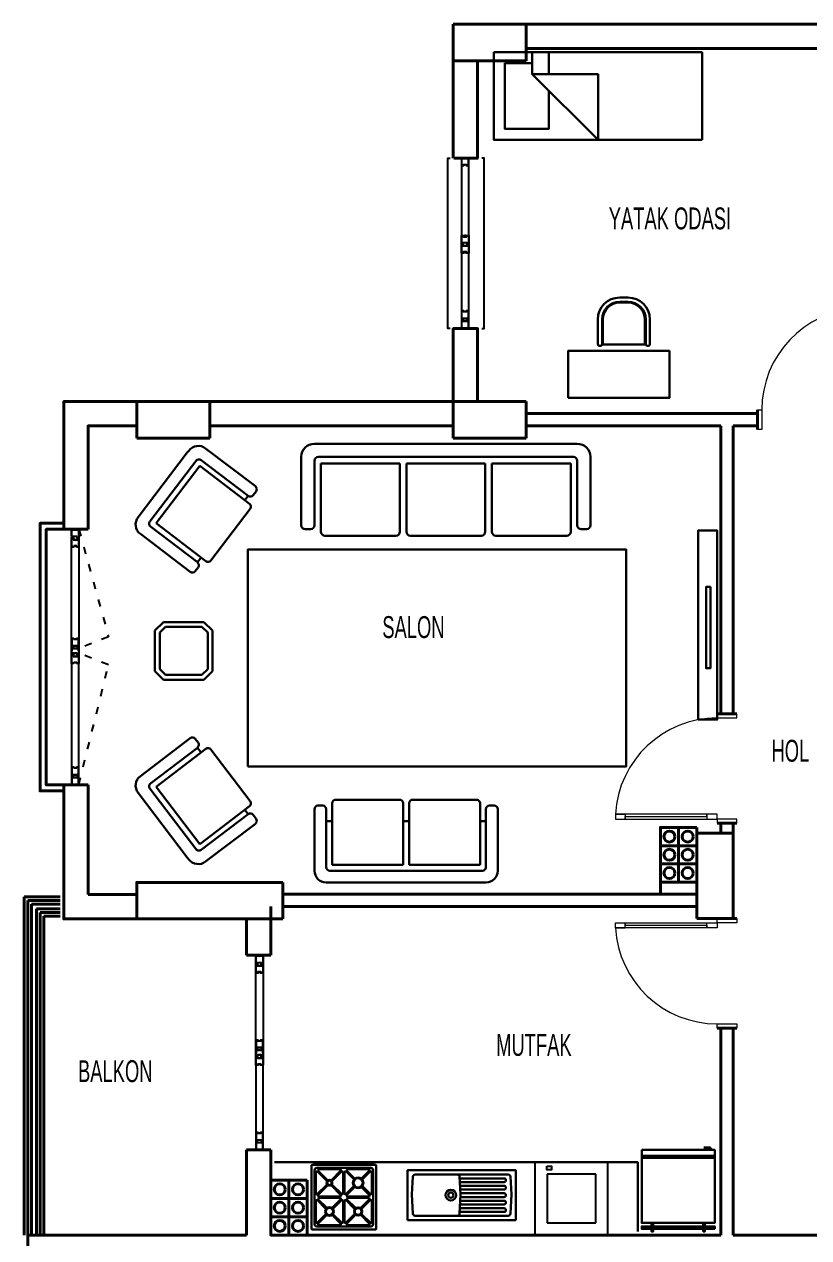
# Model space of a CAD drawing. Header units: millimetres. Extents: x 43 to 2108, y 36 to 2056.
# Drawn here: x 43 to 688, y 1054 to 2051 of the extents above; entities that cross this region are included whole.
import ezdxf

# ---------------------------------------------------------------- set-up
doc = ezdxf.new("R2010")
doc.units = ezdxf.units.MM
doc.linetypes.add('ACAD_ISO03W100', pattern=[30, 12, -18])
doc.layers.add('14_ISLAK_MEKAN_TEFRİŞ', color=134, linetype='Continuous')
for name, color, linetype, lineweight in [('duvar_40', 45, 'Continuous', 40), ('PENC_25', 74, 'Continuous', 25), ('TEF', 145, 'Continuous', 30), ('yazı', 253, 'Continuous', 20)]:
    doc.layers.add(name, color=color, linetype=linetype, lineweight=lineweight)
doc.styles.add('ARIAL', font='Arial')

# ---------------------------------------------------------------- blocks, each defined once
blk = doc.blocks.new('1')
at = {"layer": 'TEF', "linetype": 'ByBlock', "flags": 128}
for points in [[(596.611186, 1479.83696), (612.452687, 1479.83696), (612.452687, 1635.194951), (596.611186, 1635.194951)], [(606.807043, 1588.919712), (603.217009, 1588.919712), (603.217009, 1522.092138), (606.807043, 1522.092138)]]:
    blk.add_lwpolyline(points, close=True, dxfattribs=at)
blk = doc.blocks.new('a7')
at = {"layer": 'duvar_40', "linetype": 'ByBlock'}
for p, q in [((225.452687, 1286.234099), (245.452687, 1286.234099)), ((245.452687, 1126.234099), (225.452687, 1126.234099))]:
    blk.add_line(p, q, dxfattribs=at)
at = {"layer": 'PENC_25'}
for p, q in [((233.215035, 1206.064425), (233.215035, 1271.525426)), ((239.215038, 1271.525426), (239.215038, 1206.064425)), ((233.215035, 1206.064425), (233.215035, 1140.603425)), ((239.215038, 1140.603425), (239.215038, 1206.064425))]:
    blk.add_line(p, q, dxfattribs=at)
at = {"layer": 'PENC_25', "flags": 128}
for points in [[(233.215035, 1286.064425), (233.215035, 1286.064425), (239.215038, 1286.064425), (239.215038, 1286.064425)], [(239.215038, 1286.064425), (239.215038, 1278.039642), (237.715037, 1278.039642), (237.715037, 1280.039643), (233.215035, 1280.039643), (233.215035, 1286.064425), (236.215037, 1286.064425)], [(233.215035, 1271.525426), (233.215035, 1279.739643), (234.715037, 1279.739643), (234.715037, 1277.739642), (239.215038, 1277.739642), (239.215038, 1271.525426), (237.215037, 1271.525426), (237.215037, 1272.225426), (235.215037, 1272.225426), (235.215037, 1271.525426)], [(233.415035, 1271.725426), (233.415035, 1279.539643), (234.515037, 1279.539643), (234.515037, 1277.539642), (239.015038, 1277.539642), (239.015038, 1271.725426), (237.415037, 1271.725426), (237.415037, 1272.425426), (235.015037, 1272.425426), (235.015037, 1271.725426)], [(233.215035, 1216.364429), (233.215035, 1208.364426), (234.715037, 1208.364426), (234.715037, 1210.364427), (239.215038, 1210.364427), (239.215038, 1216.364429), (237.215037, 1216.364429), (237.215037, 1215.664429), (235.215037, 1215.664429), (235.215037, 1216.364429)], [(233.415035, 1216.164429), (233.415035, 1208.564426), (234.515037, 1208.564426), (234.515037, 1210.564427), (239.015038, 1210.564427), (239.015038, 1216.164429), (237.415037, 1216.164429), (237.415037, 1215.464429), (235.015037, 1215.464429), (235.015037, 1216.164429)], [(233.215035, 1195.764421), (233.215035, 1203.764425), (234.715037, 1203.764425), (234.715037, 1201.764424), (239.215038, 1201.764424), (239.215038, 1195.764421), (237.215037, 1195.764421), (237.215037, 1196.464421), (235.215037, 1196.464421), (235.215037, 1195.764421)], [(233.415035, 1195.964421), (233.415035, 1203.564425), (234.515037, 1203.564425), (234.515037, 1201.564424), (239.015038, 1201.564424), (239.015038, 1195.964421), (237.415037, 1195.964421), (237.415037, 1196.664421), (235.015037, 1196.664421), (235.015037, 1195.964421)], [(233.215035, 1140.603425), (233.215035, 1132.389207), (234.715037, 1132.389207), (234.715037, 1134.389208), (239.215038, 1134.389208), (239.215038, 1140.603425), (237.215037, 1140.603425), (237.215037, 1139.903425), (235.215037, 1139.903425), (235.215037, 1140.603425)], [(233.415035, 1140.403425), (233.415035, 1132.589207), (234.515037, 1132.589207), (234.515037, 1134.589208), (239.015038, 1134.589208), (239.015038, 1140.403425), (237.415037, 1140.403425), (237.415037, 1139.703425), (235.015037, 1139.703425), (235.015037, 1140.403425)], [(239.215038, 1126.064425), (239.215038, 1134.089208), (237.715037, 1134.089208), (237.715037, 1132.089207), (233.215035, 1132.089207), (233.215035, 1126.064425), (236.215037, 1126.064425)], [(239.015038, 1126.489205), (239.015038, 1133.889208), (237.915037, 1133.889208), (237.915037, 1131.889207), (233.415035, 1131.889207), (233.415035, 1126.489205), (235.015037, 1126.489205), (237.415037, 1126.489205)], [(233.215035, 1126.064425), (233.215035, 1126.064425), (239.215038, 1126.064425), (239.215038, 1126.064425)]]:
    blk.add_lwpolyline(points, close=True, dxfattribs=at)
for points in [[(233.415035, 1280.239643), (233.415035, 1285.639645), (235.015037, 1285.639645), (237.415037, 1285.639645), (239.015038, 1285.639645), (239.015038, 1278.239642), (237.915037, 1278.239642), (237.915037, 1280.239643)], [(233.415035, 1280.239643), (237.915037, 1280.239643)], [(239.215038, 1206.064425), (239.215038, 1210.064427), (237.715037, 1210.064427), (237.715037, 1208.064426), (233.215035, 1208.064426), (233.215035, 1206.064425)], [(239.015038, 1206.064425), (239.015038, 1209.864427), (237.915037, 1209.864427), (237.915037, 1207.864426), (233.415035, 1207.864426), (233.415035, 1206.064425)], [(239.215038, 1206.064425), (239.215038, 1202.064424), (237.715037, 1202.064424), (237.715037, 1204.064425), (233.215035, 1204.064425), (233.215035, 1206.064425)], [(239.015038, 1206.064425), (239.015038, 1202.264424), (237.915037, 1202.264424), (237.915037, 1204.264425), (233.415035, 1204.264425), (233.415035, 1206.064425)]]:
    blk.add_lwpolyline(points, dxfattribs=at)
blk = doc.blocks.new('a8')
at = {"layer": 'duvar_40', "linetype": 'ByBlock'}
for p, q in [((95.452558, 1636.219633), (75.452558, 1636.219633)), ((95.452558, 1426.219633), (75.452558, 1426.219633))]:
    blk.add_line(p, q, dxfattribs=at)
at = {"layer": 'duvar_40', "linetype": 'ByBlock', "flags": 128}
for points in [[(75.963781, 1421.219633), (55.963781, 1421.219633), (55.963781, 1641.219633), (75.963781, 1641.219633)], [(75.963781, 1426.219633), (60.963781, 1426.219633), (60.963781, 1636.219633), (75.963781, 1636.219633)]]:
    blk.add_lwpolyline(points, dxfattribs=at)
at = {"layer": 'PENC_25'}
for p, q in [((81.82334, 1636.219621), (81.82334, 1636.219621)), ((81.82334, 1636.219621), (87.823343, 1636.219621)), ((87.823343, 1636.219621), (81.82334, 1636.219621)), ((81.82334, 1630.194839), (81.82334, 1636.219621)), ((81.82334, 1636.219621), (84.823341, 1636.219621)), ((82.02334, 1630.394839), (82.02334, 1635.794841)), ((82.02334, 1635.794841), (83.623341, 1635.794841)), ((83.623341, 1635.794841), (83.623341, 1635.794841)), ((83.623341, 1635.794841), (86.023341, 1635.794841)), ((84.823341, 1636.219621), (84.823341, 1636.219621)), ((84.823341, 1636.219621), (84.823341, 1636.219621)), ((84.823341, 1636.219621), (84.823341, 1636.219621)), ((84.823341, 1636.219621), (87.823343, 1636.219621)), ((86.023341, 1635.794841), (86.023341, 1635.794841)), ((86.023341, 1635.794841), (87.623343, 1635.794841)), ((87.623343, 1635.794841), (87.623343, 1628.394838)), ((87.823343, 1636.219621), (87.823343, 1636.219621)), ((87.823343, 1636.219621), (87.823343, 1628.194838)), ((86.323341, 1630.194839), (81.82334, 1630.194839)), ((81.82334, 1621.680622), (81.82334, 1629.894839)), ((81.82334, 1629.894839), (83.323341, 1629.894839)), ((86.523341, 1630.394839), (82.02334, 1630.394839)), ((82.02334, 1621.880622), (82.02334, 1629.694839)), ((82.02334, 1629.694839), (83.123341, 1629.694839)), ((83.123341, 1629.694839), (83.123341, 1627.694838)), ((83.123341, 1627.694838), (87.623343, 1627.694838)), ((83.323341, 1629.894839), (83.323341, 1627.894838)), ((83.323341, 1627.894838), (87.823343, 1627.894838)), ((86.323341, 1628.194838), (86.323341, 1630.194839)), ((87.823343, 1628.194838), (86.323341, 1628.194838)), ((86.523341, 1628.394838), (86.523341, 1630.394839)), ((87.623343, 1628.394838), (86.523341, 1628.394838)), ((87.623343, 1627.694838), (87.623343, 1621.880622)), ((87.823343, 1627.894838), (87.823343, 1621.680622)), ((83.823341, 1621.680622), (81.82334, 1621.680622)), ((81.82334, 1536.219621), (81.82334, 1621.680622)), ((83.623341, 1621.880622), (82.02334, 1621.880622)), ((86.023341, 1622.580622), (83.623341, 1622.580622)), ((83.623341, 1622.580622), (83.623341, 1621.880622)), ((85.823341, 1622.380622), (83.823341, 1622.380622)), ((83.823341, 1622.380622), (83.823341, 1621.680622)), ((85.823341, 1621.680622), (85.823341, 1622.380622)), ((87.823343, 1621.680622), (85.823341, 1621.680622)), ((86.023341, 1621.880622), (86.023341, 1622.580622)), ((87.623343, 1621.880622), (86.023341, 1621.880622)), ((87.823343, 1621.680622), (87.823343, 1536.219621)), ((81.82334, 1546.519625), (81.82334, 1538.519622)), ((83.823341, 1546.519625), (81.82334, 1546.519625)), ((82.02334, 1546.319625), (82.02334, 1538.719622)), ((83.623341, 1546.319625), (82.02334, 1546.319625)), ((83.623341, 1545.619625), (83.623341, 1546.319625)), ((83.823341, 1545.819625), (83.823341, 1546.519625)), ((85.823341, 1545.819625), (83.823341, 1545.819625)), ((87.823343, 1546.519625), (85.823341, 1546.519625)), ((85.823341, 1546.519625), (85.823341, 1545.819625)), ((87.623343, 1546.319625), (86.023341, 1546.319625)), ((86.023341, 1546.319625), (86.023341, 1545.619625)), ((87.623343, 1540.719623), (87.623343, 1546.319625)), ((87.823343, 1540.519623), (87.823343, 1546.519625)), ((81.82334, 1538.519622), (83.323341, 1538.519622)), ((86.323341, 1538.219622), (81.82334, 1538.219622)), ((81.82334, 1538.219622), (81.82334, 1536.219621)), ((81.82334, 1534.21962), (81.82334, 1536.219621)), ((81.82334, 1536.219621), (81.82334, 1440.75862)), ((82.02334, 1538.719622), (83.123341, 1538.719622)), ((86.523341, 1538.019622), (82.02334, 1538.019622)), ((82.02334, 1538.019622), (82.02334, 1536.219621)), ((82.02334, 1534.41962), (82.02334, 1536.219621)), ((83.123341, 1538.719622), (83.123341, 1540.719623)), ((83.123341, 1540.719623), (87.623343, 1540.719623)), ((83.323341, 1538.519622), (83.323341, 1540.519623)), ((83.323341, 1540.519623), (87.823343, 1540.519623)), ((86.023341, 1545.619625), (83.623341, 1545.619625)), ((87.823343, 1540.219623), (86.323341, 1540.219623)), ((86.323341, 1540.219623), (86.323341, 1538.219622)), ((87.623343, 1540.019623), (86.523341, 1540.019623)), ((86.523341, 1540.019623), (86.523341, 1538.019622)), ((87.623343, 1536.219621), (87.623343, 1540.019623)), ((87.623343, 1536.219621), (87.623343, 1532.419619)), ((87.823343, 1536.219621), (87.823343, 1540.219623)), ((87.823343, 1536.219621), (87.823343, 1532.219619)), ((87.823343, 1440.75862), (87.823343, 1536.219621)), ((86.323341, 1534.21962), (81.82334, 1534.21962)), ((81.82334, 1525.919617), (81.82334, 1533.91962)), ((81.82334, 1533.91962), (83.323341, 1533.91962)), ((83.823341, 1525.919617), (81.82334, 1525.919617)), ((86.523341, 1534.41962), (82.02334, 1534.41962)), ((82.02334, 1526.119617), (82.02334, 1533.71962)), ((82.02334, 1533.71962), (83.123341, 1533.71962)), ((83.623341, 1526.119617), (82.02334, 1526.119617)), ((83.123341, 1533.71962), (83.123341, 1531.719619)), ((83.123341, 1531.719619), (87.623343, 1531.719619)), ((83.323341, 1533.91962), (83.323341, 1531.919619)), ((83.323341, 1531.919619), (87.823343, 1531.919619)), ((86.023341, 1526.819617), (83.623341, 1526.819617)), ((83.623341, 1526.819617), (83.623341, 1526.119617)), ((85.823341, 1526.619617), (83.823341, 1526.619617)), ((83.823341, 1526.619617), (83.823341, 1525.919617)), ((85.823341, 1525.919617), (85.823341, 1526.619617)), ((87.823343, 1525.919617), (85.823341, 1525.919617)), ((86.023341, 1526.119617), (86.023341, 1526.819617)), ((87.623343, 1526.119617), (86.023341, 1526.119617)), ((86.323341, 1532.219619), (86.323341, 1534.21962)), ((87.823343, 1532.219619), (86.323341, 1532.219619)), ((86.523341, 1532.419619), (86.523341, 1534.41962)), ((87.623343, 1532.419619), (86.523341, 1532.419619)), ((87.623343, 1531.719619), (87.623343, 1526.119617)), ((87.823343, 1531.919619), (87.823343, 1525.919617)), ((81.82334, 1440.75862), (81.82334, 1432.544403)), ((83.823341, 1440.75862), (81.82334, 1440.75862)), ((82.02334, 1440.55862), (82.02334, 1432.744403)), ((83.623341, 1440.55862), (82.02334, 1440.55862)), ((83.623341, 1439.85862), (83.623341, 1440.55862)), ((86.023341, 1439.85862), (83.623341, 1439.85862)), ((83.823341, 1440.05862), (83.823341, 1440.75862)), ((85.823341, 1440.05862), (83.823341, 1440.05862)), ((87.823343, 1440.75862), (85.823341, 1440.75862)), ((85.823341, 1440.75862), (85.823341, 1440.05862)), ((87.623343, 1440.55862), (86.023341, 1440.55862)), ((86.023341, 1440.55862), (86.023341, 1439.85862)), ((87.623343, 1434.744404), (87.623343, 1440.55862)), ((87.823343, 1434.544404), (87.823343, 1440.75862)), ((81.82334, 1432.544403), (83.323341, 1432.544403)), ((86.323341, 1432.244403), (81.82334, 1432.244403)), ((81.82334, 1432.244403), (81.82334, 1426.219621)), ((81.82334, 1426.219621), (81.82334, 1426.219621)), ((81.82334, 1426.219621), (87.823343, 1426.219621)), ((87.823343, 1426.219621), (81.82334, 1426.219621)), ((81.82334, 1426.219621), (84.823341, 1426.219621)), ((82.02334, 1432.744403), (83.123341, 1432.744403)), ((86.523341, 1432.044403), (82.02334, 1432.044403)), ((82.02334, 1432.044403), (82.02334, 1426.644401)), ((82.02334, 1426.644401), (83.623341, 1426.644401)), ((83.123341, 1432.744403), (83.123341, 1434.744404)), ((83.123341, 1434.744404), (87.623343, 1434.744404)), ((83.323341, 1432.544403), (83.323341, 1434.544404)), ((83.323341, 1434.544404), (87.823343, 1434.544404)), ((83.623341, 1426.644401), (83.623341, 1426.644401)), ((83.623341, 1426.644401), (86.023341, 1426.644401)), ((84.823341, 1426.219621), (84.823341, 1426.219621)), ((84.823341, 1426.219621), (84.823341, 1426.219621)), ((84.823341, 1426.219621), (84.823341, 1426.219621)), ((84.823341, 1426.219621), (87.823343, 1426.219621)), ((86.023341, 1426.644401), (86.023341, 1426.644401)), ((86.023341, 1426.644401), (87.623343, 1426.644401)), ((87.823343, 1434.244404), (86.323341, 1434.244404)), ((86.323341, 1434.244404), (86.323341, 1432.244403)), ((87.623343, 1434.044404), (86.523341, 1434.044404)), ((86.523341, 1434.044404), (86.523341, 1432.044403)), ((87.623343, 1426.644401), (87.623343, 1434.044404)), ((87.823343, 1426.219621), (87.823343, 1434.244404)), ((87.823343, 1426.219621), (87.823343, 1426.219621))]:
    blk.add_line(p, q, dxfattribs=at)
at = {"layer": 'PENC_25', "linetype": 'ACAD_ISO03W100', "ltscale": 0.5}
for p, q in [((87.823332, 1636.389279), (112.138518, 1547.977061)), ((112.138518, 1547.977061), (87.823332, 1538.38928)), ((112.138518, 1524.801497), (87.823332, 1534.389278)), ((87.823332, 1426.389279), (112.138518, 1524.801497))]:
    blk.add_line(p, q, dxfattribs=at)
blk = doc.blocks.new('a9')
at = {"layer": 'duvar_40', "linetype": 'ByBlock', "flags": 128}
blk.add_lwpolyline([(415.963781, 1941.219633), (395.963781, 1941.219633)], dxfattribs=at)
at = {"layer": 'PENC_25'}
for p, q in [((402.172262, 1935.24441), (402.172262, 1815.758632)), ((408.172266, 1815.758632), (408.172266, 1935.24441))]:
    blk.add_line(p, q, dxfattribs=at)
at = {"layer": 'PENC_25', "flags": 128}
for points in [[(392.963781, 1801.219633), (390.963781, 1801.219633), (390.963781, 1941.219633), (392.963781, 1941.219633)], [(418.963781, 1801.219633), (420.880747, 1801.219633), (420.880747, 1941.219633), (418.963781, 1941.219633)]]:
    blk.add_lwpolyline(points, dxfattribs=at)
for points in [[(402.172262, 1941.219633), (408.172266, 1941.219633), (408.172266, 1941.219633)], [(408.172266, 1935.24441), (408.172266, 1941.219633), (402.172262, 1941.219633), (402.172262, 1935.24441), (404.172264, 1935.24441), (404.172264, 1935.94441), (406.172264, 1935.94441), (406.172264, 1935.24441)], [(407.972266, 1935.44441), (407.972266, 1941.044413), (402.372262, 1941.044413), (402.372262, 1935.44441), (403.972264, 1935.44441), (403.972264, 1936.14441), (406.372264, 1936.14441), (406.372264, 1935.44441)], [(408.172266, 1877.58228), (408.172266, 1869.582277), (406.672264, 1869.582277), (406.672264, 1871.582278), (402.172262, 1871.582278), (402.172262, 1877.58228), (404.172264, 1877.58228), (404.172264, 1876.88228), (406.172264, 1876.88228), (406.172264, 1877.58228)], [(407.972266, 1877.38228), (407.972266, 1869.782277), (406.872264, 1869.782277), (406.872264, 1871.782278), (402.372262, 1871.782278), (402.372262, 1877.38228), (403.972264, 1877.38228), (403.972264, 1876.68228), (406.372264, 1876.68228), (406.372264, 1877.38228)], [(404.672264, 1877.78228), (404.672264, 1876.88228), (405.672264, 1876.88228), (405.672264, 1877.78228)], [(402.172262, 1863.282275), (402.172262, 1871.282278), (403.672264, 1871.282278), (403.672264, 1869.282277), (408.172266, 1869.282277), (408.172266, 1863.282275), (406.172264, 1863.282275), (406.172264, 1863.982275), (404.172264, 1863.982275), (404.172264, 1863.282275)], [(402.372262, 1863.482275), (402.372262, 1871.082278), (403.472264, 1871.082278), (403.472264, 1869.082277), (407.972266, 1869.082277), (407.972266, 1863.482275), (406.372264, 1863.482275), (406.372264, 1864.182275), (403.972264, 1864.182275), (403.972264, 1863.482275)], [(402.172262, 1815.758632), (402.172262, 1807.544415), (403.672264, 1807.544415), (403.672264, 1809.544416), (408.172266, 1809.544416), (408.172266, 1815.758632), (406.172264, 1815.758632), (406.172264, 1815.058632), (404.172264, 1815.058632), (404.172264, 1815.758632)], [(402.372262, 1815.558632), (402.372262, 1807.744415), (403.472264, 1807.744415), (403.472264, 1809.744416), (407.972266, 1809.744416), (407.972266, 1815.558632), (406.372264, 1815.558632), (406.372264, 1814.858632), (403.972264, 1814.858632), (403.972264, 1815.558632)], [(408.172266, 1801.219633), (408.172266, 1809.244416), (406.672264, 1809.244416), (406.672264, 1807.244415), (402.172262, 1807.244415), (402.172262, 1801.219633), (405.172264, 1801.219633)], [(407.972266, 1801.644412), (407.972266, 1809.044416), (406.872264, 1809.044416), (406.872264, 1807.044415), (402.372262, 1807.044415), (402.372262, 1801.644412), (403.972264, 1801.644412), (406.372264, 1801.644412)], [(402.172262, 1801.219633), (408.172266, 1801.219633)]]:
    blk.add_lwpolyline(points, close=True, dxfattribs=at)
blk = doc.blocks.new('s1')
at = {"layer": 'duvar_40', "linetype": 'ByBlock'}
for p, q in [((645.587672, 1718.322196), (645.587672, 1734.32229)), ((645.587676, 1721.322117), (645.587676, 1731.322117)), ((735.587672, 1718.277612), (735.587672, 1734.277706)), ((735.587676, 1731.277533), (735.587676, 1721.277533)), ((645.576154, 1721.322873), (645.587672, 1721.322873)), ((645.587672, 1721.322873), (645.576154, 1721.322873))]:
    blk.add_line(p, q, dxfattribs=at)
at = {"layer": 'PENC_25', "lineweight": 20}
for p, q in [((728.115093, 1818.001111), (732.115093, 1818.001111)), ((645.587672, 1718.322145), (645.587672, 1734.32229)), ((645.587672, 1734.32229), (649.06025, 1734.32229)), ((649.06025, 1734.32229), (649.06025, 1718.322196)), ((732.115093, 1718.277612), (732.115093, 1734.277706)), ((732.115093, 1734.277706), (735.587672, 1734.277706)), ((735.587672, 1734.277706), (735.587672, 1718.277561)), ((649.06025, 1718.322196), (645.587672, 1718.322196)), ((735.587672, 1718.277612), (732.115093, 1718.277612))]:
    blk.add_line(p, q, dxfattribs=at)
at = {"layer": 'PENC_25', "lineweight": 20, "flags": 128}
blk.add_lwpolyline([(732.115093, 1818.001111), (732.115093, 1734.277706), (728.115093, 1734.277706), (728.115093, 1818.001111), (728.115093, 1809.928675), (732.115093, 1809.928675), (730.115093, 1809.928675), (730.115093, 1742.839608), (728.115093, 1742.839608), (732.115093, 1742.839608)], dxfattribs=at)
at = {"layer": 'PENC_25', "lineweight": 20}
blk.add_arc((732.862339, 1734.333591), 83.80209, 93.247447, 180.007727, dxfattribs=at)
blk = doc.blocks.new('s4')
at = {"layer": 'duvar_40', "linetype": 'ByBlock'}
for p, q in [((628.408052, 1484.631189), (612.407959, 1484.631189)), ((625.408131, 1484.631185), (615.408131, 1484.631185)), ((625.407375, 1484.642707), (625.407375, 1484.631189)), ((625.407375, 1484.631189), (625.407375, 1484.642707)), ((628.452636, 1394.631189), (612.452543, 1394.631189)), ((615.452715, 1394.631185), (625.452715, 1394.631185))]:
    blk.add_line(p, q, dxfattribs=at)
at = {"layer": 'PENC_25', "lineweight": 20}
for p, q in [((628.408103, 1484.631189), (612.407959, 1484.631189)), ((612.407959, 1484.631189), (612.407959, 1481.158611)), ((612.407959, 1481.158611), (628.408052, 1481.158611)), ((628.408052, 1481.158611), (628.408052, 1484.631189)), ((528.729137, 1402.103768), (528.729137, 1398.103768)), ((628.452636, 1398.103768), (612.452543, 1398.103768)), ((612.452543, 1398.103768), (612.452543, 1394.631189)), ((628.452636, 1394.631189), (628.452636, 1398.103768)), ((612.452543, 1394.631189), (628.452687, 1394.631189))]:
    blk.add_line(p, q, dxfattribs=at)
at = {"layer": 'PENC_25', "lineweight": 20, "flags": 128}
blk.add_lwpolyline([(528.729137, 1398.103768), (612.452543, 1398.103768), (612.452543, 1402.103768), (528.729137, 1402.103768), (536.801573, 1402.103768), (536.801573, 1398.103768), (536.801573, 1400.103768), (603.89064, 1400.103768), (603.89064, 1402.103768), (603.89064, 1398.103768)], dxfattribs=at)
at = {"layer": 'PENC_25', "lineweight": 20}
blk.add_arc((612.396657, 1397.356522), 83.80209, 89.992273, 176.752553, dxfattribs=at)
blk = doc.blocks.new('vj')
at = {"layer": 'duvar_40', "linetype": 'ByBlock'}
for p, q in [((628.452636, 1316.277561), (612.452543, 1316.277561)), ((628.408052, 1226.277561), (612.407959, 1226.277561)), ((625.408131, 1226.277566), (615.408131, 1226.277566)), ((625.407375, 1226.266043), (625.407375, 1226.277561)), ((625.407375, 1226.277561), (625.407375, 1226.266043))]:
    blk.add_line(p, q, dxfattribs=at)
at = {"layer": 'PENC_25', "lineweight": 20}
for p, q in [((528.729137, 1308.804983), (528.729137, 1312.804983)), ((612.452543, 1312.804983), (612.452543, 1316.277561)), ((612.452543, 1316.277561), (628.452687, 1316.277561)), ((628.452636, 1312.804983), (612.452543, 1312.804983)), ((628.452636, 1316.277561), (628.452636, 1312.804983)), ((612.407959, 1226.277561), (612.407959, 1229.75014)), ((612.407959, 1229.75014), (628.408052, 1229.75014)), ((628.408052, 1229.75014), (628.408052, 1226.277561)), ((628.408103, 1226.277561), (612.407959, 1226.277561))]:
    blk.add_line(p, q, dxfattribs=at)
at = {"layer": 'PENC_25', "lineweight": 20, "flags": 128}
blk.add_lwpolyline([(528.729137, 1312.804983), (612.452543, 1312.804983), (612.452543, 1308.804983), (528.729137, 1308.804983), (536.801573, 1308.804983), (536.801573, 1312.804983), (536.801573, 1310.804983), (603.89064, 1310.804983), (603.89064, 1308.804983), (603.89064, 1312.804983)], dxfattribs=at)
at = {"layer": 'PENC_25', "lineweight": 20}
blk.add_arc((612.396657, 1313.552228), 83.80209, 183.247447, 270.007727, dxfattribs=at)
blk = doc.blocks.new('bb9')
at = {"layer": '14_ISLAK_MEKAN_TEFRİŞ'}
for p, q in [((881.681501, -291.899922), (821.681501, -291.899922)), ((821.681501, -291.899922), (821.681501, -351.899922)), ((881.681501, -351.899922), (881.681501, -291.899922)), ((871.681501, -301.899922), (831.681501, -301.899922)), ((831.681501, -301.899922), (831.681501, -341.899922)), ((871.681501, -341.899922), (871.681501, -301.899922)), ((831.681501, -341.899922), (871.681501, -341.899922)), ((821.681501, -351.899922), (881.681501, -351.899922))]:
    blk.add_line(p, q, dxfattribs=at)
at = {"layer": '14_ISLAK_MEKAN_TEFRİŞ', "flags": 128}
blk.add_lwpolyline([(831.453368, -295.395742), (835.447084, -295.395742), (835.447084, -298.404103), (831.453368, -298.404103)], close=True, dxfattribs=at)
blk = doc.blocks.new('jhngbklnkgb_fbgnlş')
at = {"layer": 'TEF', "linetype": 'Continuous'}
for p, q in [((-4959.028178, -13978.391768), (-4959.028178, -13983.391768)), ((-4957.028178, -13978.391768), (-4959.028178, -13978.391768)), ((-4958.113378, -13973.079768), (-4958.613378, -13973.579768)), ((-4958.613378, -13973.579768), (-4958.613378, -13978.391768)), ((-4957.028178, -13973.079768), (-4958.113378, -13973.079768)), ((-4958.028178, -13978.391768), (-4958.028178, -13983.391768)), ((-4957.528178, -13978.391768), (-4957.528178, -13983.391768)), ((-4957.028178, -13970.579768), (-4956.528178, -13970.079768)), ((-4957.028178, -13970.579768), (-4957.028178, -14029.579768)), ((-4897.528178, -13970.079768), (-4956.528178, -13970.079768)), ((-4954.028178, -13975.079768), (-4954.028178, -14025.079768)), ((-4953.028178, -13977.201068), (-4953.028178, -13996.458468)), ((-4902.028178, -13973.079768), (-4952.028178, -13973.079768)), ((-4951.321078, -13976.493968), (-4943.106578, -13984.708468)), ((-4950.613978, -13975.786868), (-4942.399478, -13984.001368)), ((-4930.649478, -13974.079768), (-4949.906878, -13974.079768)), ((-4929.942378, -13975.786868), (-4938.156878, -13984.001368)), ((-4929.235278, -13976.493968), (-4937.449778, -13984.708468)), ((-4927.528178, -13977.201068), (-4927.528178, -13996.458468)), ((-4926.528178, -13977.201068), (-4926.528178, -13996.458468)), ((-4917.313678, -13984.001368), (-4924.821078, -13976.493968)), ((-4916.606578, -13983.294268), (-4924.113978, -13975.786868)), ((-4904.149478, -13974.079768), (-4923.406878, -13974.079768)), ((-4903.442378, -13975.786868), (-4910.949778, -13983.294268)), ((-4902.735278, -13976.493968), (-4910.242678, -13984.001368)), ((-4901.028178, -13977.201068), (-4901.028178, -13996.458468)), ((-4900.028178, -13975.079768), (-4900.028178, -14025.079768)), ((-4897.028178, -13970.579768), (-4897.528178, -13970.079768)), ((-4897.028178, -13970.579768), (-4897.028178, -14029.579768)), ((-4957.028178, -13983.391768), (-4959.028178, -13983.391768)), ((-4959.028178, -13986.391768), (-4959.028178, -13991.391768)), ((-4957.028178, -13986.391768), (-4959.028178, -13986.391768)), ((-4958.613378, -13983.391768), (-4958.613378, -13986.391768)), ((-4958.028178, -13986.391768), (-4958.028178, -13991.391768)), ((-4957.528178, -13986.391768), (-4957.528178, -13991.391768)), ((-4943.106578, -13988.951068), (-4951.321078, -13997.165568)), ((-4942.399478, -13989.658168), (-4950.613978, -13997.872668)), ((-4942.399478, -13984.001368), (-4943.106578, -13984.708468)), ((-4943.106578, -13988.951068), (-4942.399478, -13989.658168)), ((-4938.156878, -13984.001368), (-4937.449778, -13984.708468)), ((-4937.449778, -13988.951068), (-4938.156878, -13989.658168)), ((-4938.156878, -13989.658168), (-4929.942378, -13997.872668)), ((-4937.449778, -13988.951068), (-4929.235278, -13997.165568)), ((-4917.313678, -13989.658168), (-4924.821078, -13997.165568)), ((-4916.606578, -13983.294268), (-4917.313678, -13984.001368)), ((-4916.606578, -13990.365268), (-4917.313678, -13989.658168)), ((-4910.242678, -13984.001368), (-4910.949778, -13983.294268)), ((-4910.242678, -13989.658168), (-4910.949778, -13990.365268)), ((-4902.735278, -13997.165568), (-4910.242678, -13989.658168)), ((-4957.028178, -13991.391768), (-4959.028178, -13991.391768)), ((-4957.028178, -13994.391768), (-4959.028178, -13994.391768)), ((-4959.028178, -13994.391768), (-4959.028178, -13999.391768)), ((-4957.028178, -13999.391768), (-4959.028178, -13999.391768)), ((-4958.613378, -13991.391768), (-4958.613378, -13994.391768)), ((-4958.613378, -13999.391768), (-4958.613378, -14002.391768)), ((-4958.028178, -13994.391768), (-4958.028178, -13999.391768)), ((-4957.528178, -13994.391768), (-4957.528178, -13999.391768)), ((-4930.649478, -13999.579768), (-4949.906878, -13999.579768)), ((-4930.649478, -14000.579768), (-4949.906878, -14000.579768)), ((-4916.606578, -13990.365268), (-4924.113978, -13997.872668)), ((-4904.149478, -13999.579768), (-4923.406878, -13999.579768)), ((-4904.149478, -14000.579768), (-4923.406878, -14000.579768)), ((-4903.442378, -13997.872668), (-4910.949778, -13990.365268)), ((-4959.028178, -14002.391768), (-4959.028178, -14007.391768)), ((-4957.028178, -14002.391768), (-4959.028178, -14002.391768)), ((-4957.028178, -14007.391768), (-4959.028178, -14007.391768)), ((-4957.028178, -14010.391768), (-4959.028178, -14010.391768)), ((-4959.028178, -14010.391768), (-4959.028178, -14015.391768)), ((-4958.613378, -14007.391768), (-4958.613378, -14010.391768)), ((-4958.028178, -14002.391768), (-4958.028178, -14007.391768)), ((-4958.028178, -14010.391768), (-4958.028178, -14015.391768)), ((-4957.528178, -14002.391768), (-4957.528178, -14007.391768)), ((-4957.528178, -14010.391768), (-4957.528178, -14015.391768)), ((-4953.028178, -14003.701068), (-4953.028178, -14022.958468)), ((-4951.321078, -14002.993968), (-4944.520778, -14009.794268)), ((-4950.613978, -14002.286868), (-4943.813678, -14009.087168)), ((-4943.813678, -14009.087168), (-4944.520778, -14009.794268)), ((-4929.942378, -14002.286868), (-4936.742678, -14009.087168)), ((-4936.742678, -14009.087168), (-4936.035578, -14009.794268)), ((-4929.235278, -14002.993968), (-4936.035578, -14009.794268)), ((-4927.528178, -14003.701068), (-4927.528178, -14022.958468)), ((-4926.528178, -14003.701068), (-4926.528178, -14022.958468)), ((-4924.821078, -14002.993968), (-4917.313678, -14010.501368)), ((-4924.113978, -14002.286868), (-4916.606578, -14009.794268)), ((-4917.313678, -14010.501368), (-4916.606578, -14009.794268)), ((-4910.949778, -14009.794268), (-4903.442378, -14002.286868)), ((-4910.949778, -14009.794268), (-4910.242678, -14010.501368)), ((-4910.242678, -14010.501368), (-4902.735278, -14002.993968)), ((-4901.028178, -14003.701068), (-4901.028178, -14022.958468)), ((-4957.028178, -14015.391768), (-4959.028178, -14015.391768)), ((-4958.613378, -14015.391768), (-4958.613378, -14026.579768)), ((-4957.028178, -14019.891768), (-4958.113378, -14019.891768)), ((-4958.113378, -14019.891768), (-4958.113378, -14021.891768)), ((-4957.028178, -14021.891768), (-4958.113378, -14021.891768)), ((-4944.520778, -14016.865268), (-4951.321078, -14023.665568)), ((-4943.813678, -14017.572368), (-4950.613978, -14024.372668)), ((-4944.520778, -14016.865268), (-4943.813678, -14017.572368)), ((-4936.035578, -14016.865268), (-4936.742678, -14017.572368)), ((-4936.742678, -14017.572368), (-4929.942378, -14024.372668)), ((-4936.035578, -14016.865268), (-4929.235278, -14023.665568)), ((-4924.821078, -14023.665568), (-4917.313678, -14016.158168)), ((-4924.113978, -14024.372668), (-4916.606578, -14016.865268)), ((-4917.313678, -14016.158168), (-4916.606578, -14016.865268)), ((-4910.949778, -14016.865268), (-4910.242678, -14016.158168)), ((-4910.949778, -14016.865268), (-4903.442378, -14024.372668)), ((-4910.242678, -14016.158168), (-4902.735278, -14023.665568)), ((-4958.613378, -14026.579768), (-4958.113378, -14027.079768)), ((-4957.028178, -14027.079768), (-4958.113378, -14027.079768)), ((-4956.528178, -14030.079768), (-4957.028178, -14029.579768)), ((-4897.528178, -14030.079768), (-4956.528178, -14030.079768)), ((-4902.028178, -14027.079768), (-4952.028178, -14027.079768)), ((-4930.649478, -14026.079768), (-4949.906878, -14026.079768)), ((-4904.149478, -14026.079768), (-4923.406878, -14026.079768)), ((-4897.028178, -14029.579768), (-4897.528178, -14030.079768))]:
    blk.add_line(p, q, dxfattribs=at)
for centre, radius in [((-4940.278178, -13986.829768), 2.6357), ((-4940.278178, -13986.829768), 2.0357), ((-4913.778178, -13986.829768), 3.8928), ((-4913.778178, -13986.829768), 3.2928), ((-4940.278178, -14013.329768), 4.8755), ((-4940.278178, -14013.329768), 4.2755), ((-4913.778178, -14013.329768), 3.7635), ((-4913.778178, -14013.329768), 3.1635)]:
    blk.add_circle(centre, radius, dxfattribs=at)
for centre, radius, start, end in [((-4952.028178, -13975.079768), 2, 90, 180), ((-4952.028178, -13977.201068), 1, 45, 180), ((-4949.906878, -13975.079768), 1, 90, 225), ((-4930.649478, -13975.079768), 1, 315, 90), ((-4928.528178, -13977.201068), 1, 0, 135), ((-4925.528178, -13977.201068), 1, 45, 180), ((-4923.406878, -13975.079768), 1, 90, 225), ((-4904.149478, -13975.079768), 1, 315, 90), ((-4902.028178, -13977.201068), 1, 0, 135), ((-4902.028178, -13975.079768), 2, 0, 90), ((-4952.028178, -13996.458468), 1, 180, 315), ((-4949.906878, -13998.579768), 1, 135, 270), ((-4949.906878, -14001.579768), 1, 90, 225), ((-4930.649478, -13998.579768), 1, 270, 45), ((-4930.649478, -14001.579768), 1, 315, 90), ((-4928.528178, -13996.458468), 1, 225, 0), ((-4925.528178, -13996.458468), 1, 180, 315), ((-4923.406878, -13998.579768), 1, 135, 270), ((-4923.406878, -14001.579768), 1, 90, 225), ((-4904.149478, -13998.579768), 1, 270, 45), ((-4904.149478, -14001.579768), 1, 315, 90), ((-4902.028178, -13996.458468), 1, 225, 0), ((-4952.028178, -14003.701068), 1, 45, 180), ((-4928.528178, -14003.701068), 1, 0, 135), ((-4925.528178, -14003.701068), 1, 45, 180), ((-4902.028178, -14003.701068), 1, 0, 135), ((-4952.028178, -14022.958468), 1, 180, 315), ((-4928.528178, -14022.958468), 1, 225, 0), ((-4925.528178, -14022.958468), 1, 180, 315), ((-4902.028178, -14022.958468), 1, 225, 0), ((-4952.028178, -14025.079768), 2, 180, 270), ((-4949.906878, -14025.079768), 1, 135, 270), ((-4930.649478, -14025.079768), 1, 270, 45), ((-4923.406878, -14025.079768), 1, 135, 270), ((-4904.149478, -14025.079768), 1, 270, 45), ((-4902.028178, -14025.079768), 2, 270, 0)]:
    blk.add_arc(centre, radius, start, end, dxfattribs=at)
blk = doc.blocks.new('jkh_kbgjdlşgbsdjngşdnel')
at = {"layer": 'TEF', "flags": 128}
blk.add_lwpolyline([(-4901.0774, -14156.110742), (-4901.0774, -14056.110742), (-4947.0774, -14056.110742), (-4947.0774, -14156.110742)], close=True, dxfattribs=at)
blk.add_lwpolyline([(-4906.969449, -14151.213015), (-4924.5774, -14152.110742), (-4941.18535, -14151.213015, -0.398484), (-4943.0774, -14149.21593), (-4943.0774, -14109.97033), (-4943.0774, -14063.005553, -0.398484), (-4941.18535, -14061.008469), (-4924.5774, -14060.110742), (-4906.969449, -14061.008469, -0.398484), (-4905.0774, -14063.005553), (-4905.0774, -14149.21593, -0.398484)], format="xyb", close=True, dxfattribs=at)
for points in [[(-4936.1524, -14107.711865), (-4936.1524, -14066.835746, 1), (-4939.6024, -14066.835746), (-4939.6024, -14107.891034)], [(-4929.2524, -14107.353528), (-4929.2524, -14066.835746, 1), (-4932.7024, -14066.835746), (-4932.7024, -14107.532697)], [(-4922.3524, -14107.224182), (-4922.3524, -14066.835746, 1), (-4925.8024, -14066.835746), (-4925.8024, -14107.17436)], [(-4918.9024, -14107.400077), (-4918.9024, -14066.835746, -1), (-4915.4524, -14066.835746), (-4915.4524, -14107.575973)], [(-4912.0024, -14107.751868), (-4912.0024, -14066.835746, -1), (-4908.5524, -14066.835746), (-4908.5524, -14107.927763)], [(-4905.0774, -14110.005553, 0.398484), (-4906.969449, -14108.008469), (-4924.5774, -14107.110742), (-4941.181126, -14107.973022, 0.399097), (-4943.0774, -14109.97033)]]:
    blk.add_lwpolyline(points, format="xyb", dxfattribs=at)
at = {"layer": 'TEF'}
for radius in [5, 2.5]:
    blk.add_circle((-4924.0774, -14116.110742), radius, dxfattribs=at)
blk = doc.blocks.new('jhnkldgjkslgbjaskgdm')
at = {"layer": 'TEF', "flags": 128}
for points in [[(-5133.802356, -14184.077824), (-5133.802356, -14244.077824), (-5073.802356, -14244.077824), (-5073.802356, -14184.077824)], [(-5073.802356, -14249.077824), (-5133.802356, -14249.077824), (-5133.802356, -14247.077824), (-5073.802356, -14247.077824)]]:
    blk.add_lwpolyline(points, close=True, dxfattribs=at)
for points in [[(-5073.802356, -14189.077824), (-5133.802356, -14189.077824)], [(-5073.802356, -14190.577824), (-5133.802356, -14190.577824)], [(-5075.802356, -14184.077824), (-5077.802356, -14182.077824), (-5082.802356, -14182.077824)], [(-5124.302356, -14244.077824), (-5124.302356, -14251.077824), (-5125.802356, -14251.077824), (-5125.802356, -14244.077824)], [(-5083.302356, -14244.077824), (-5083.302356, -14251.077824), (-5081.802356, -14251.077824), (-5081.802356, -14244.077824)]]:
    blk.add_lwpolyline(points, dxfattribs=at)
blk = doc.blocks.new('kjnklnlkfşfg')
at = {"layer": 'TEF'}
for p, q in [((55318.198142, 10894.247562), (55318.198142, 10952.02534)), ((55325.97592, 10955.358673), (55321.531476, 10955.358673)), ((55329.309254, 10897.580895), (55329.309254, 10952.02534)), ((55329.309254, 10952.02534), (55334.864809, 10952.02534)), ((55334.864809, 10899.803117), (55334.864809, 10957.580895)), ((55398.198142, 10960.914228), (55338.198142, 10960.914228)), ((55401.531476, 10899.803117), (55401.531476, 10957.580895)), ((55401.531476, 10952.02534), (55406.608263, 10952.02534)), ((55406.608263, 10897.580895), (55406.608263, 10952.02534)), ((55409.941597, 10955.358673), (55414.386041, 10955.358673)), ((55417.719374, 10894.247562), (55417.719374, 10952.02534)), ((55404.309254, 10894.247562), (55332.642587, 10894.247562)), ((55401.531476, 10899.803117), (55334.864809, 10899.803117)), ((55404.309254, 10883.136451), (55329.309254, 10883.136451)), ((55404.309254, 10883.136451), (55406.608434, 10883.136451))]:
    blk.add_line(p, q, dxfattribs=at)
for centre, radius, start, end in [((55321.531476, 10952.02534), 3.333333, 90, 180), ((55325.97592, 10952.02534), 3.333333, 0, 90), ((55338.198142, 10957.580895), 3.333333, 90, 180), ((55398.198142, 10957.580895), 3.333333, 0, 90), ((55409.941597, 10952.02534), 3.333333, 90, 180), ((55414.386041, 10952.02534), 3.333333, 0, 90), ((55329.309254, 10894.247562), 11.111111, 180, 270), ((55332.642587, 10897.580895), 3.333333, 180, 270), ((55403.27493, 10897.580895), 3.333333, 270, 0), ((55406.608263, 10894.247562), 11.111111, 270, 0)]:
    blk.add_arc(centre, radius, start, end, dxfattribs=at)
blk = doc.blocks.new('kjlfdndşlknfndfkldfdf')
at = {"layer": 'TEF'}
for p, q in [((55234.345339, 11481.106828), (55234.345339, 11417.926828)), ((55328.507839, 11493.256828), (55246.495339, 11493.256828)), ((55328.507839, 11481.106828), (55250.140339, 11481.106828)), ((55328.507839, 11493.256828), (55410.520339, 11493.256828)), ((55328.507839, 11481.106828), (55406.875339, 11481.106828)), ((55422.670339, 11481.106828), (55422.670339, 11417.926828)), ((55246.495339, 11477.461828), (55246.495339, 11417.926828)), ((55325.470339, 11475.031828), (55252.570339, 11475.031828)), ((55252.570339, 11475.031828), (55252.570339, 11411.851828)), ((55325.470339, 11475.031828), (55325.470339, 11411.851828)), ((55331.545339, 11475.031828), (55331.545339, 11411.851828)), ((55331.545339, 11475.031828), (55404.445339, 11475.031828)), ((55404.445339, 11475.031828), (55404.445339, 11411.851828)), ((55410.520339, 11477.461828), (55410.520339, 11417.926828)), ((55246.495339, 11430.345269), (55252.570339, 11430.345269)), ((55325.470339, 11430.345269), (55331.545339, 11430.345269)), ((55404.445339, 11430.345269), (55410.520339, 11430.345269)), ((55242.850339, 11414.281828), (55237.990339, 11414.281828)), ((55321.825339, 11408.206828), (55256.215339, 11408.206828)), ((55335.190339, 11408.206828), (55400.800339, 11408.206828)), ((55414.165339, 11414.281828), (55419.025339, 11414.281828))]:
    blk.add_line(p, q, dxfattribs=at)
for centre, radius, start, end in [((55246.495339, 11481.106828), 12.15, 90, 180), ((55250.140339, 11477.461828), 3.645, 90, 180), ((55406.875339, 11477.461828), 3.645, 0, 90), ((55410.520339, 11481.106828), 12.15, 0, 90), ((55237.990339, 11417.926828), 3.645, 180, 270), ((55242.850339, 11417.926828), 3.645, 270, 0), ((55256.215339, 11411.851828), 3.645, 180, 270), ((55321.825339, 11411.851828), 3.645, 270, 0), ((55335.190339, 11411.851828), 3.645, 180, 270), ((55400.800339, 11411.851828), 3.645, 270, 0), ((55414.165339, 11417.926828), 3.645, 180, 270), ((55419.025339, 11417.926828), 3.645, 270, 0)]:
    blk.add_arc(centre, radius, start, end, dxfattribs=at)
blk = doc.blocks.new('rttrtr')
at = {"layer": 'TEF'}
for p, q in [((-389.510033, 6064.436817), (-462.410033, 6064.436817)), ((-389.510033, 6064.436817), (-316.610033, 6064.436817)), ((-469.700033, 6057.146817), (-469.700033, 6019.238817)), ((-462.410033, 6054.959817), (-462.410033, 6019.238817)), ((-389.510033, 6057.146817), (-460.223033, 6057.146817)), ((-458.765033, 6053.501817), (-458.765033, 6015.593817)), ((-415.025033, 6053.501817), (-458.765033, 6053.501817)), ((-415.025033, 6053.501817), (-415.025033, 6015.593817)), ((-411.380033, 6053.501817), (-411.380033, 6015.593817)), ((-389.510033, 6053.501817), (-411.380033, 6053.501817)), ((-389.510033, 6057.146817), (-318.797033, 6057.146817)), ((-389.510033, 6053.501817), (-367.640033, 6053.501817)), ((-367.640033, 6053.501817), (-367.640033, 6015.593817)), ((-363.995033, 6053.501817), (-320.255033, 6053.501817)), ((-363.995033, 6053.501817), (-363.995033, 6015.593817)), ((-320.255033, 6053.501817), (-320.255033, 6015.593817)), ((-316.610033, 6054.959817), (-316.610033, 6019.238817)), ((-309.320033, 6057.146817), (-309.320033, 6019.238817)), ((-464.597033, 6017.051817), (-467.513033, 6017.051817)), ((-417.212033, 6013.406817), (-456.578033, 6013.406817)), ((-389.510033, 6013.406817), (-409.193033, 6013.406817)), ((-389.510033, 6013.406817), (-369.827033, 6013.406817)), ((-361.808033, 6013.406817), (-322.442033, 6013.406817)), ((-314.423033, 6017.051817), (-311.507033, 6017.051817))]:
    blk.add_line(p, q, dxfattribs=at)
for centre, radius, start, end in [((-462.410033, 6057.146817), 7.29, 90, 180), ((-316.610033, 6057.146817), 7.29, 0, 90), ((-460.223033, 6054.959817), 2.187, 90, 180), ((-318.797033, 6054.959817), 2.187, 0, 90), ((-467.513033, 6019.238817), 2.187, 180, 270), ((-464.597033, 6019.238817), 2.187, 270, 0), ((-314.423033, 6019.238817), 2.187, 180, 270), ((-311.507033, 6019.238817), 2.187, 270, 0), ((-456.578033, 6015.593817), 2.187, 180, 270), ((-417.212033, 6015.593817), 2.187, 270, 0), ((-409.193033, 6015.593817), 2.187, 180, 270), ((-369.827033, 6015.593817), 2.187, 270, 0), ((-361.808033, 6015.593817), 2.187, 180, 270), ((-322.442033, 6015.593817), 2.187, 270, 0)]:
    blk.add_arc(centre, radius, start, end, dxfattribs=at)
blk = doc.blocks.new('kjnknlnkldfldf')
at = {"layer": 'TEF'}
for p, q in [((57632.193034, 10880.081809), (57609.471988, 10880.081809)), ((57632.193034, 10876.248476), (57609.471988, 10876.248476)), ((57632.471988, 10875.481809), (57609.471988, 10875.481809)), ((57632.471988, 10837.148476), (57632.471988, 10875.481809)), ((57633.726368, 10878.548476), (57633.726368, 10877.781809)), ((57589.538655, 10860.148476), (57589.538655, 10852.481809)), ((57593.371988, 10860.148476), (57593.371988, 10852.481809)), ((57594.138655, 10860.148476), (57594.138655, 10852.481809)), ((57609.471988, 10837.148476), (57632.471988, 10837.148476)), ((57609.471988, 10836.381809), (57632.193034, 10836.381809)), ((57609.471988, 10832.548476), (57632.193034, 10832.548476)), ((57633.726368, 10834.848476), (57633.726368, 10834.081809))]:
    blk.add_line(p, q, dxfattribs=at)
at = {"layer": 'TEF', "flags": 128}
blk.add_lwpolyline([(57681.15439, 10907.269677), (57638.249906, 10907.269677), (57638.249906, 10814.747063), (57681.15439, 10814.747063)], close=True, dxfattribs=at)
for points in [[(57620.268413, 10875.481809), (57620.268413, 10876.248476)], [(57620.268413, 10836.381809), (57620.268413, 10837.148476)]]:
    blk.add_lwpolyline(points, dxfattribs=at)
at = {"layer": 'TEF'}
for centre, radius, start, end in [((57609.471988, 10860.148476), 19.933333, 90, 180), ((57609.471988, 10860.148476), 16.1, 90, 180), ((57609.471988, 10860.148476), 15.333333, 90, 180), ((57632.193034, 10878.548476), 1.533333, 0, 90), ((57632.193034, 10877.781809), 1.533333, 270, 0), ((57609.471988, 10852.481809), 19.933333, 180, 270), ((57609.471988, 10852.481809), 16.1, 180, 270), ((57609.471988, 10852.481809), 15.333333, 180, 270), ((57632.193034, 10834.848476), 1.533333, 0, 90), ((57632.193034, 10834.081809), 1.533333, 270, 0)]:
    blk.add_arc(centre, radius, start, end, dxfattribs=at)
blk = doc.blocks.new('YAT80')
at = {"flags": 128}
blk.add_lwpolyline([(80, -190), (80, 0), (0, 0), (0, -190)], close=True, dxfattribs=at)
for points in [[(35, -50), (70, -50), (70, -10), (10, -10), (10, -35)], [(0, -35), (20, -35), (80, -95), (20, -95), (20, -35)], [(0, -50), (20, -50)]]:
    blk.add_lwpolyline(points, dxfattribs=at)

msp = doc.modelspace()

# ---------------------------------------------------------------- linework, layer by layer
at = {"layer": 'duvar_40', "linetype": 'ByBlock'}
for p, q in [((745.587672, 2051.277561), (395.452687, 2051.277561)), ((395.452687, 2051.277561), (395.452687, 1941.219633)), ((395.452687, 2051.277561), (455.452808, 2051.277561)), ((395.452687, 2021.277561), (395.452687, 2051.277561)), ((455.452808, 2051.277561), (455.452808, 2021.277561)), ((745.587672, 2031.277561), (455.452808, 2031.277561)), ((455.452808, 2031.277561), (745.587672, 2031.277561)), ((455.452808, 2021.277561), (395.452687, 2021.277561)), ((415.452687, 2021.277561), (415.452687, 1941.219633)), ((415.452687, 1941.219633), (415.452687, 2021.277561)), ((415.452687, 1941.219633), (415.452687, 2021.277561)), ((415.452687, 1801.219633), (415.452687, 1741.219633)), ((415.452687, 1741.219633), (415.452687, 1801.219633)), ((395.452687, 1741.219633), (135.452687, 1741.219633)), ((135.452687, 1711.219633), (135.452687, 1741.219633)), ((135.452687, 1741.219633), (195.452729, 1741.219633)), ((195.452729, 1741.219633), (195.452729, 1711.219633)), ((395.452679, 1741.219633), (395.452679, 1711.21985)), ((455.452651, 1741.219633), (395.452679, 1741.219633)), ((455.452651, 1711.21985), (455.452651, 1741.219633)), ((455.452651, 1731.277561), (645.587672, 1731.277561)), ((615.452687, 1731.277561), (615.452687, 1731.277561)), ((395.452679, 1721.219633), (195.452729, 1721.219633)), ((615.452687, 1721.277561), (455.452651, 1721.277561)), ((615.452687, 1721.277561), (615.452687, 1484.631189)), ((625.452687, 1721.277561), (645.587672, 1721.277561)), ((75.452558, 1711.219633), (75.452558, 1636.219633)), ((95.452558, 1711.219633), (95.452558, 1636.219633)), ((195.452729, 1711.219633), (135.452687, 1711.219633)), ((395.452679, 1711.21985), (455.452651, 1711.21985)), ((75.452558, 1426.219633), (75.452558, 1346.025146)), ((95.452558, 1426.219633), (95.452558, 1336.025146)), ((595.65259, 1316.277561), (595.65259, 1386.570875)), ((595.65259, 1386.570875), (625.452687, 1386.570875)), ((615.452687, 1394.631189), (615.452687, 1386.570875)), ((625.452687, 1386.570875), (625.452687, 1316.277561)), ((135.452558, 1316.219633), (135.452558, 1346.025146)), ((135.452558, 1346.025146), (255.452701, 1345.82511)), ((255.452701, 1345.82511), (255.452701, 1316.019597)), ((565.652601, 1346.219574), (565.652601, 1336.219657)), ((72.452687, 1334.219633), (42.963781, 1334.219633)), ((42.963781, 1334.219633), (42.963781, 1056.190668)), ((72.452687, 1331.219633), (45.963781, 1331.219633)), ((45.963781, 1331.219633), (45.963781, 1056.190668)), ((72.452687, 1328.219633), (48.963781, 1328.219633)), ((48.963781, 1328.219633), (48.963781, 1056.190668)), ((255.451862, 1336.277493), (595.65259, 1336.277529)), ((72.452687, 1324.219633), (52.963781, 1324.219633)), ((52.963781, 1324.219633), (52.963781, 1056.190668)), ((72.452687, 1321.219633), (55.963781, 1321.219633)), ((55.963781, 1321.219633), (55.963781, 1056.190668)), ((72.452687, 1318.219633), (58.963781, 1318.219633)), ((58.963781, 1318.219633), (58.963781, 1056.190668)), ((245.452687, 1326.277529), (245.452687, 1286.234099)), ((255.451862, 1326.277529), (595.65259, 1326.277529)), ((255.452701, 1316.019597), (135.452558, 1316.219633)), ((225.452687, 1316.277529), (225.452687, 1286.234099)), ((625.452687, 1316.277561), (595.65259, 1316.277561)), ((615.452715, 1316.277566), (625.452715, 1316.277566)), ((615.452687, 1226.277561), (615.452687, 1119.855232)), ((625.452687, 1226.277561), (625.452687, 1071.041695)), ((625.452687, 1206.30099), (625.452687, 1119.827031)), ((225.452687, 1126.234099), (225.452687, 1056.248597)), ((245.452687, 1126.234099), (245.452687, 1056.248597)), ((615.452687, 1119.827031), (615.452687, 1056.248597)), ((45.963781, 1056.248597), (225.452687, 1056.248597)), ((45.963781, 1056.248597), (225.452687, 1056.248597)), ((45.963781, 1056.248597), (225.452687, 1056.248597)), ((45.963781, 1056.248597), (225.452687, 1056.248597)), ((45.963781, 1036.248597), (45.963781, 1056.248597)), ((245.452687, 1056.248597), (615.452687, 1056.248597)), ((245.452687, 1056.248597), (615.452687, 1056.248597)), ((245.452687, 1056.248597), (615.452687, 1056.248597)), ((245.452687, 1056.248597), (615.452687, 1056.248597)), ((625.452687, 1056.248597), (775.587672, 1056.248597)), ((625.452687, 1056.248597), (775.587672, 1056.248597)), ((625.452687, 1056.248597), (775.587672, 1056.248597))]:
    msp.add_line(p, q, dxfattribs=at)
at = {"layer": 'duvar_40', "linetype": 'ByBlock', "flags": 128}
for points in [[(415.452687, 1741.219633), (415.452687, 1801.219633), (395.452687, 1801.219633), (395.452687, 1741.277561)], [(135.452687, 1741.219633), (75.452558, 1741.219633), (75.452558, 1711.219633)], [(95.452558, 1711.219633), (95.452558, 1721.219633), (135.452687, 1721.219633)], [(625.452687, 1484.631189), (625.452687, 1721.277561)], [(580.65251, 1391.219586), (565.65251, 1391.219586), (565.65251, 1376.219586), (580.65251, 1376.219586), (580.65251, 1391.219586)], [(595.652499, 1391.219645), (580.652499, 1391.219645), (580.652499, 1376.219645), (595.652499, 1376.219645), (595.652499, 1391.219645)], [(625.452687, 1386.570875), (625.452687, 1394.631189)], [(580.65251, 1376.21958), (565.65251, 1376.21958), (565.65251, 1361.21958), (580.65251, 1361.21958), (580.65251, 1376.21958)], [(595.652499, 1376.219639), (580.652499, 1376.219639), (580.652499, 1361.219639), (595.652499, 1361.219639), (595.652499, 1376.219639)], [(580.652601, 1361.219574), (565.652601, 1361.219574), (565.652601, 1346.219574), (580.652601, 1346.219574), (580.652601, 1361.219574)], [(595.65259, 1361.219633), (580.65259, 1361.219633), (580.65259, 1346.219633), (595.65259, 1346.219633), (595.65259, 1361.219633)], [(75.452558, 1346.025146), (75.452558, 1316.025146), (135.452558, 1316.025146)], [(123.592636, 1336.025146), (135.452558, 1336.025146), (135.452558, 1346.025146), (255.452701, 1345.82511)], [(95.452558, 1336.025146), (135.452558, 1336.025146)], [(625.452687, 1119.827031), (625.452687, 1119.855232)], [(625.452687, 1119.827031), (625.452687, 1096.248597)], [(260.452616, 1101.248604), (260.452616, 1086.248604), (245.452616, 1086.248604), (245.452616, 1101.248604), (260.452616, 1101.248604)], [(275.452545, 1101.248644), (275.452545, 1086.248644), (260.452545, 1086.248644), (260.452545, 1101.248644), (275.452545, 1101.248644)], [(260.452658, 1086.248579), (260.452658, 1071.248579), (245.452658, 1071.248579), (245.452658, 1086.248579), (260.452658, 1086.248579)], [(275.452587, 1086.248619), (275.452587, 1071.248619), (260.452587, 1071.248619), (260.452587, 1086.248619), (275.452587, 1086.248619)], [(625.452687, 1086.248597), (625.452687, 1056.248597)], [(260.452658, 1071.248579), (260.452658, 1056.248579), (245.452658, 1056.248579), (245.452658, 1071.248579), (260.452658, 1071.248579)], [(275.452587, 1071.248619), (275.452587, 1056.248619), (260.452587, 1056.248619), (260.452587, 1071.248619), (275.452587, 1071.248619)]]:
    msp.add_lwpolyline(points, dxfattribs=at)
at = {"layer": 'duvar_40', "linetype": 'ByBlock'}
for centre in [(573.15251, 1383.719586), (588.152499, 1383.719645), (573.15251, 1368.71958), (588.152499, 1368.719639), (573.152601, 1353.719574), (588.15259, 1353.719633), (252.952616, 1093.748604), (267.952545, 1093.748644), (252.952658, 1078.748579), (267.952587, 1078.748619), (252.952658, 1063.748579), (267.952587, 1063.748619)]:
    msp.add_circle(centre, 4.53413, dxfattribs=at)
at = {"layer": 'TEF'}
for p, q in [((157.328712, 1560.019604, 76.92855), (150.273754, 1552.964645, 76.92855)), ((158.965112, 1556.068986, 76.92855), (154.224371, 1551.328246, 76.92855)), ((157.328712, 1560.019604, 76.92855), (190.626202, 1560.019604, 76.92855)), ((158.965112, 1556.068986, 76.92855), (188.989803, 1556.068986, 76.92855)), ((188.989803, 1556.068986, 76.92855), (193.730544, 1551.328246, 76.92855)), ((190.626202, 1560.019604, 76.92855), (197.681161, 1552.964645, 76.92855)), ((150.273754, 1519.667155, 76.92855), (150.273754, 1552.964645, 76.92855)), ((154.224371, 1521.303554, 76.92855), (154.224371, 1551.328246, 76.92855)), ((193.730544, 1551.328246, 76.92855), (193.730544, 1521.303554, 76.92855)), ((197.681161, 1552.964645, 76.92855), (197.681161, 1519.667155, 76.92855)), ((150.273754, 1519.667155, 76.92855), (157.328712, 1512.612196, 76.92855)), ((154.224371, 1521.303554, 76.92855), (158.965112, 1516.562814, 76.92855)), ((188.989803, 1516.562814, 76.92855), (158.965112, 1516.562814, 76.92855)), ((188.989803, 1516.562814, 76.92855), (193.730544, 1521.303554, 76.92855)), ((190.626202, 1512.612196, 76.92855), (197.681161, 1519.667155, 76.92855)), ((190.626202, 1512.612196, 76.92855), (157.328712, 1512.612196, 76.92855))]:
    msp.add_line(p, q, dxfattribs=at)
at = {"layer": 'TEF', "flags": 128}
msp.add_lwpolyline([(226.777135, 1441.25457), (537.53034, 1441.25457), (537.53034, 1619.74788), (226.777135, 1619.74788)], close=True, dxfattribs=at)
msp.add_lwpolyline([(248.452687, 1116.248597), (547.05446, 1116.248597), (547.05446, 1059.248597)], dxfattribs=at)

# ---------------------------------------------------------------- block references
for name, p in [('a9', (0, 0)), ('s1', (0, 0)), ('a8', (0, 0)), ('1', (0, 0)), ('s4', (0, 0)), ('vj', (0, 0)), ('a7', (0, 0)), ('bb9', (-359.138948, 1408.148518))]:
    msp.add_blockref(name, p)
at = {"layer": 'TEF', "linetype": 'ByBlock'}
for name, p, xscale, yscale, zscale, rotation in [('YAT80', (428.940172, 2028.219633), -0.9, 0.9, 0.9, 90), ('kjnknlnkldfldf', (10306.378446, 53657.258605), -0.9, 0.9, 0.9, 90), ('kjnklnlkfşfg', (-37376.19053, -31598.537749, 76.92855), -0.888889, 0.888889, 0.888889, 232.676089), ('kjnklnlkfşfg', (-37376.19053, 34664.362017, 76.92855), 0.888889, 0.888889, 0.888889, 307.323911), ('kjlfdndşlknfndfkldfdf', (44619.543594, 10540.55688, 76.92855), 0.8, 0.8, 0.8, 180)]:
    msp.add_blockref(name, p, dxfattribs=dict(at, xscale=xscale, yscale=yscale, zscale=zscale, rotation=rotation))
at = {"layer": 'TEF', "xscale": 1.481481, "yscale": 1.481481, "zscale": 1.481481}
msp.add_blockref('rttrtr', (966.445807, -7277.811724, 76.92855), dxfattribs=at)
at = {"layer": 'TEF'}
msp.add_blockref('jhnkldgjkslgbjaskgdm', (5684.148358, 15310.326421), dxfattribs=at)
at = {"layer": 'TEF', "yscale": 0.888889, "zscale": 0.888889}
for name, p, xscale, rotation in [('jhngbklnkgb_fbgnlş', (-12138.986124, -3292.209097, 76.92855), -0.888889, 90), ('jkh_kbgjdlşgbsdjngşdnel', (12941.141629, -3287.935534, 76.92855), 0.888889, 270)]:
    msp.add_blockref(name, p, dxfattribs=dict(at, xscale=xscale, rotation=rotation))

# ---------------------------------------------------------------- texts
at = {"layer": 'yazı', "style": 'ARIAL', "width": 0.6}
for s, p in [('YATAK ODASI', (523.246104, 1882.736184, -6562.999728)), ('SALON', (337.175042, 1546.869286, -6562.999728)), ('HOL', (656.996567, 1445.218982, -6562.999728)), ('MUTFAK', (430.727421, 1203.484153)), ('BALKON', (87.125117, 1181.911653, -6562.999728))]:
    msp.add_text(s, height=18, dxfattribs=at).set_placement(p)

doc.saveas('drawing.dxf')
